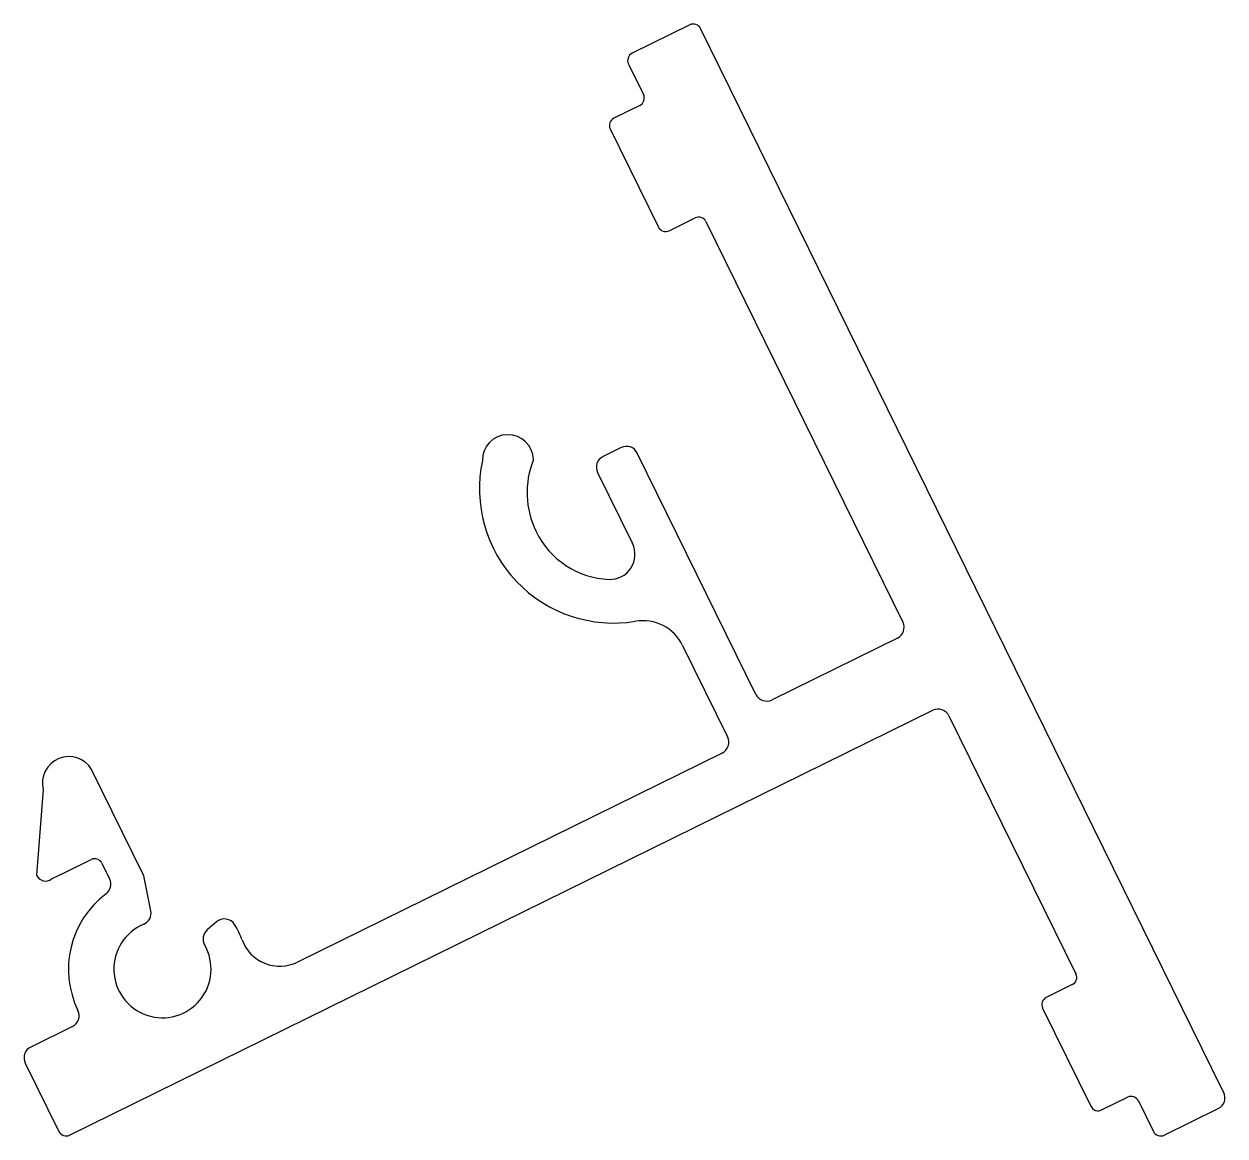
# Model space of a CAD drawing. Extents: x -18.5 to 19.4, y 4.4 to 39.5.
import ezdxf

# ---------------------------------------------------------------- set-up
doc = ezdxf.new("R2010")
doc.units = 0
doc.layers.get('0').update_dxf_attribs({"linetype": 'CONTINUOUS'})

msp = doc.modelspace()

# ---------------------------------------------------------------- linework, layer by layer
for p, q in [((2.527, 39.514), (0.704, 38.617)), ((19.349, 5.895), (2.867, 39.398)), ((0.588, 38.276), (1.064, 37.308)), ((0.949, 36.968), (0.128, 36.564)), ((0.012, 36.224), (1.537, 33.125)), ((1.877, 33.009), (2.698, 33.412)), ((3.038, 33.297), (9.263, 20.643)), ((0.356, 26.157), (-0.213, 25.877)), ((4.618, 18.358), (0.867, 25.983)), ((-0.387, 25.367), (0.715, 23.126)), ((9.089, 20.133), (5.128, 18.184)), ((2.302, 19.902), (3.723, 17.012)), ((-17.076, 4.43), (10.211, 17.854)), ((10.721, 17.68), (14.732, 9.525)), ((3.55, 16.502), (-9.873, 9.898)), ((-14.746, 12.664), (-16.381, 15.988)), ((-17.914, 15.356), (-18.12, 12.648)), ((-17.189, 12.749), (-16.395, 13.14)), ((-16.055, 13.024), (-15.81, 12.527)), ((-17.645, 12.525), (-17.189, 12.749)), ((-14.506, 11.52), (-14.714, 12.57)), ((-12.435, 11.169), (-12.727, 10.914)), ((14.617, 9.185), (13.796, 8.782)), ((13.68, 8.442), (15.205, 5.342)), ((-16.985, 7.863), (-18.304, 7.214)), ((-18.478, 6.704), (-17.416, 4.546)), ((19.405, 5.781), (19.349, 5.895)), ((15.545, 5.226), (16.366, 5.63)), ((16.706, 5.514), (17.182, 4.546)), ((17.522, 4.43), (19.232, 5.271))]:
    msp.add_line(p, q)
for centre, radius, start, end in [((2.639, 39.286), 0.254, 26.1958, 116.1958), ((0.816, 38.389), 0.254, 116.1958, 206.1958), ((0.836, 37.196), 0.254, 296.1958, 26.1958), ((0.24, 36.336), 0.254, 116.1958, 206.1958), ((2.81, 33.184), 0.254, 26.1958, 116.1958), ((1.765, 33.237), 0.254, 206.1958, 296.1958), ((-3.221, 25.758), 0.805, 91.0809, 181.0809), ((-3.221, 25.758), 0.805, 1.0809, 91.0809), ((0.525, 25.815), 0.381, 26.1958, 116.1958), ((-0.045, 25.535), 0.381, 116.1958, 206.1958), ((0.121, 24.853), 4.242, 167.8826, 279.3824), ((0.178, 24.737), 2.794, 158.2188, 206.1958), ((0.088, 24.673), 2.685, 205.8297, 267.5959), ((0.008, 22.778), 0.788, 267.5959, 26.1958), ((1.042, 19.282), 1.404, 26.1958, 99.3824), ((8.921, 20.475), 0.381, 296.1958, 26.1958), ((4.96, 18.526), 0.381, 206.1958, 296.1958), ((10.379, 17.512), 0.381, 26.1958, 116.1958), ((3.382, 16.844), 0.381, 296.1958, 26.1958), ((-17.098, 15.553), 0.839, 31.2507, 193.5478), ((-16.283, 12.912), 0.254, 26.1958, 116.1958), ((-17.835, 12.768), 0.309, 202.9739, 308.0448), ((-15.088, 12.496), 0.381, 11.1958, 26.1958), ((-16.152, 12.359), 0.381, 306.8595, 26.1958), ((-14.141, 9.676), 2.972, 126.8595, 206.0342), ((-14.88, 11.446), 0.381, 292.6553, 11.1958), ((-14.141, 9.676), 1.537, 112.6553, 251.1958), ((-12.184, 10.882), 0.381, 31.6552, 131.1958), ((-14.141, 9.676), 2.68, 20.1686, 31.6552), ((-12.476, 10.627), 0.381, 131.1958, 209.7363), ((-14.141, 9.676), 1.537, 251.1958, 29.7363), ((-10.433, 11.038), 1.27, 200.1686, 296.1958), ((14.505, 9.413), 0.254, 296.1958, 26.1958), ((13.908, 8.554), 0.254, 116.1958, 206.1958), ((-17.154, 8.204), 0.381, 296.1958, 26.0342), ((-18.136, 6.872), 0.381, 116.1958, 206.1958), ((19.064, 5.613), 0.381, 296.1958, 26.1958), ((15.433, 5.454), 0.254, 206.1958, 296.1958), ((16.478, 5.402), 0.254, 26.1958, 116.1958), ((-17.188, 4.658), 0.254, 206.1958, 296.1958), ((17.41, 4.658), 0.254, 206.1958, 296.1958)]:
    msp.add_arc(centre, radius, start, end)

doc.saveas('drawing.dxf')
